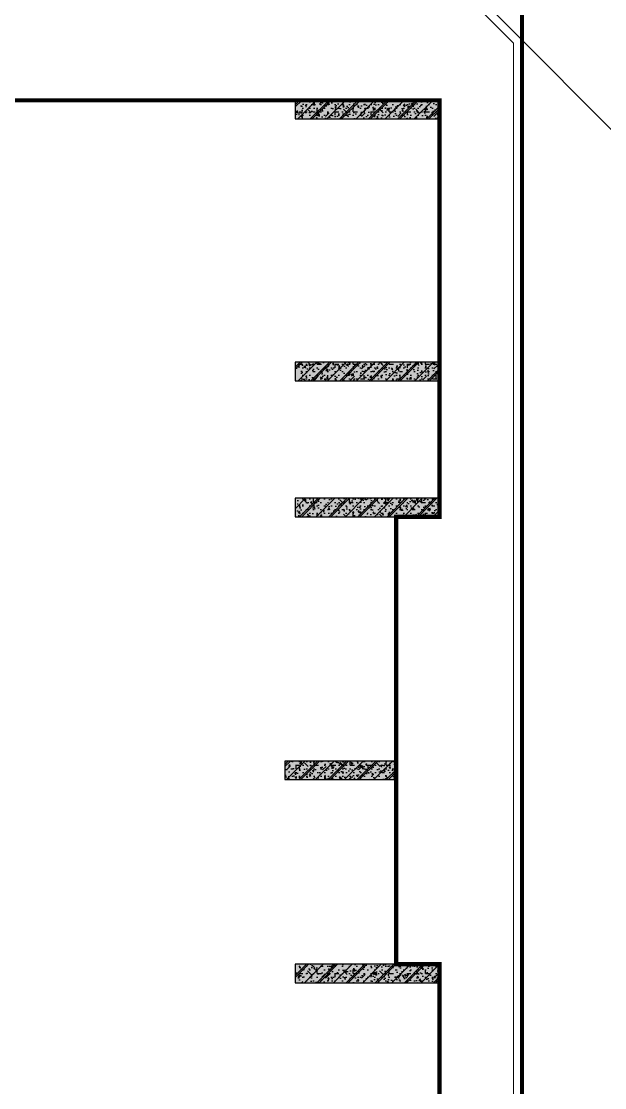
# Model space of a CAD drawing. Header units: millimetres. Extents: x 379264 to 1158416, y -283062 to 356890.
# Drawn here: x 685288 to 685571, y -28551 to -28034 of the extents above; entities that cross this region are included whole.
import ezdxf

# ---------------------------------------------------------------- set-up
doc = ezdxf.new("R2010")
doc.units = ezdxf.units.MM
doc.linetypes.add('keyplan TANG 1$0$MB_Luoi truc$1$HTT Center', pattern=[13, 10, -1, 1, -1])
doc.linetypes.add('keyplan TANG 1$0$Ranh dat$0$HTT Hidden 21', pattern=[3, 2, -1])
for name, color, linetype in [('11PM. DIM', 2, 'Continuous'), ('BLOCK A - CHI TIET THANG 1$0$DnW', 20, 'Continuous'), ('keyplan TANG 1$0$MB_Cot tang 1$0$Concrete Hatch', 250, 'Continuous'), ('keyplan TANG 1$0$MB_Cot tang 1$0$Concrete Line', 250, 'Continuous'), ('keyplan TANG 1$0$MB_Cot tang 1$0$Concrete Solid', 250, 'Continuous')]:
    doc.layers.add(name, color=color, linetype=linetype)
for name, color, linetype, lineweight in [('keyplan TANG 1$0$MB_Luoi truc$1$Luoi Truc', 250, 'keyplan TANG 1$0$MB_Luoi truc$1$HTT Center', 9), ('keyplan TANG 1$0$Net thay Tuong', 250, 'Continuous', 20), ('keyplan TANG 1$0$Ranh dat$0$CGXD', 250, 'keyplan TANG 1$0$Ranh dat$0$HTT Hidden 21', 40)]:
    doc.layers.add(name, color=color, linetype=linetype, lineweight=lineweight)

# ---------------------------------------------------------------- blocks, each defined once
blk = doc.blocks.new('*U1391')
at = {"layer": 'keyplan TANG 1$0$MB_Cot tang 1$0$Concrete Hatch'}
h = blk.add_hatch(dxfattribs=at)
h.set_pattern_fill('CONCRETE', color=256, scale=50, style=0, pattern_type=2)
h.set_pattern_definition([(45, (1050, -199.9999999999998), (-176.7766952966369, 176.7766952966369), []), (45, (1050, -149.9999999999998), (-353.5533905932737, 353.5533905932738), []), (49.99999999999999, (1050, -199.9999999999998), (358.6300913003767, -31.37606749129755), [37.5, -412.5]), (355, (1050, -199.9999999999998), (-69.3756668065, 376.0960668500059), [30, -330]), (100.4514, (1079.88584, -202.6146699999998), (289.2546908570108, 344.7197710304768), [31.870095, -350.571056]), (46.18420000000001, (1050, -99.99999999999983), (533.6205243128222, -82.75950716450905), [56.25, -618.75]), (96.6356, (1094.4683725, -106.8966534999998), (467.3313527743517, 487.0589354502209), [47.805144, -525.8565]), (351.1842, (1050, -99.99999999999983), (467.3309725668136, 487.0593004626623), [45, -495]), (21, (1100, -124.9999999999998), (298.4535260592309, -201.3094453326694), [37.5, -412.5]), (326.0000000000001, (1100, -124.9999999999998), (121.6576659607909, 362.5750225234265), [30, -330]), (71.4514, (1124.8711165, -141.7758029999998), (420.111314290745, 161.2652483549762), [31.870095, -350.571056]), (37.50000000000001, (1050, -199.9999999999998), (6.079927658645334, 166.4469269156558), [0, -326, 0, -335, 0, -331.25]), (7.499999999999999, (1050, -199.9999999999998), (131.5347687210743, 197.2058559411801), [0, -191, 0, -318.5, 0, -126.25]), (327.5, (938.5, -199.9999999999998), (266.9112180862045, -11.2774358671899), [0, -125, 0, -390, 0, -517.5]), (317.5, (888.5, -199.9999999999998), (291.5930846711931, 50.05249116615882), [0, -162.5, 0, -259, 0, -367.5]), (0, (1225, -24.99999999999983), (0, 875), [87.5, -787.5]), (0, (1487.5, 150.0000000000002), (0, 875), [87.5, -787.5]), (0, (1312.5, 500.0000000000002), (0, 875), [87.5, -350, 87.5, -350]), (90, (1225, -24.99999999999983), (-875, 5.35782974626967e-14), [87.5, -787.5]), (90, (1312.5, 500.0000000000002), (-875, 5.35782974626967e-14), [87.5, -787.5]), (90, (1575, 150.0000000000002), (-875, 5.35782974626967e-14), [87.5, -787.5]), (90, (1750, 412.5000000000002), (-875, 5.35782974626967e-14), [87.5, -787.5]), (135, (1312.5, -24.99999999999983), (-875.016357447105, 8.881784197001252e-14), [123.76, -1113.7]), (135, (1400, 500.0000000000002), (-875.016357447105, 8.881784197001252e-14), [123.76, -1113.7]), (45, (1487.5, 150.0000000000002), (8.881784197001252e-14, 875.016357447105), [123.76, -247.485, 123.76, -742.455]), (0, (875, -199.9999999999998), (87.5, 87.5), [-175, 0])])
h.paths.add_polyline_path([(-1200, 150), (-1200, -299.9999999999998), (2300, -299.9999999999999), (2300, 150)])
at = {"layer": 'keyplan TANG 1$0$MB_Cot tang 1$0$Concrete Solid'}
blk.add_hatch(color=256, dxfattribs=at).paths.add_polyline_path([(-1200, 150), (-1200, -299.9999999999998), (2300, -299.9999999999999), (2300, 150)])
at = {"layer": 'keyplan TANG 1$0$MB_Cot tang 1$0$Concrete Line'}
blk.add_lwpolyline([(-1200, 150), (-1200, -299.9999999999998), (2300, -299.9999999999999), (2300, 150)], close=True, dxfattribs=at)
blk = doc.blocks.new('*U1399')
at = {"layer": 'keyplan TANG 1$0$MB_Cot tang 1$0$Concrete Hatch'}
h = blk.add_hatch(dxfattribs=at)
h.set_pattern_fill('CONCRETE', color=256, scale=50, style=0, pattern_type=2)
h.set_pattern_definition([(45, (1050, -399.9999999999998), (-176.7766952966369, 176.7766952966369), []), (45, (1050, -349.9999999999998), (-353.5533905932737, 353.5533905932738), []), (49.99999999999999, (1050, -399.9999999999998), (358.6300913003767, -31.37606749129755), [37.5, -412.5]), (355, (1050, -399.9999999999998), (-69.3756668065, 376.0960668500059), [30, -330]), (100.4514, (1079.88584, -402.6146699999998), (289.2546908570108, 344.7197710304768), [31.870095, -350.571056]), (46.18420000000001, (1050, -299.9999999999998), (533.6205243128222, -82.75950716450905), [56.25, -618.75]), (96.6356, (1094.4683725, -306.8966534999998), (467.3313527743517, 487.0589354502209), [47.805144, -525.8565]), (351.1842, (1050, -299.9999999999998), (467.3309725668136, 487.0593004626623), [45, -495]), (21, (1100, -324.9999999999998), (298.4535260592309, -201.3094453326694), [37.5, -412.5]), (326.0000000000001, (1100, -324.9999999999998), (121.6576659607909, 362.5750225234265), [30, -330]), (71.4514, (1124.8711165, -341.7758029999998), (420.111314290745, 161.2652483549762), [31.870095, -350.571056]), (37.50000000000001, (1050, -399.9999999999998), (6.079927658645334, 166.4469269156558), [0, -326, 0, -335, 0, -331.25]), (7.499999999999999, (1050, -399.9999999999998), (131.5347687210743, 197.2058559411801), [0, -191, 0, -318.5, 0, -126.25]), (327.5, (938.5000000000002, -399.9999999999998), (266.9112180862045, -11.2774358671899), [0, -125, 0, -390, 0, -517.5]), (317.5, (888.5000000000002, -399.9999999999998), (291.5930846711931, 50.05249116615882), [0, -162.5, 0, -259, 0, -367.5]), (0, (1225, -224.9999999999998), (0, 875), [87.5, -787.5]), (0, (1487.5, -49.99999999999983), (0, 875), [87.5, -787.5]), (0, (1312.5, 300.0000000000002), (0, 875), [87.5, -350, 87.5, -350]), (90, (1225, -224.9999999999998), (-875, 5.35782974626967e-14), [87.5, -787.5]), (90, (1312.5, 300.0000000000002), (-875, 5.35782974626967e-14), [87.5, -787.5]), (90, (1575, -49.99999999999983), (-875, 5.35782974626967e-14), [87.5, -787.5]), (90, (1750, 212.5000000000002), (-875, 5.35782974626967e-14), [87.5, -787.5]), (135, (1312.5, -224.9999999999998), (-875.016357447105, 8.881784197001252e-14), [123.76, -1113.7]), (135, (1400, 300.0000000000002), (-875.016357447105, 8.881784197001252e-14), [123.76, -1113.7]), (45, (1487.5, -49.99999999999983), (8.881784197001252e-14, 875.016357447105), [123.76, -247.485, 123.76, -742.455]), (0, (875.0000000000002, -399.9999999999998), (87.5, 87.5), [-175, 0])])
h.paths.add_polyline_path([(-1200, 50.00000000058208), (-1200, -399.9999999999998), (2300, -399.9999999999999), (2300, 50.00000000058208)])
at = {"layer": 'keyplan TANG 1$0$MB_Cot tang 1$0$Concrete Solid'}
blk.add_hatch(color=256, dxfattribs=at).paths.add_polyline_path([(-1200, 50.00000000058208), (-1200, -399.9999999999998), (2300, -399.9999999999999), (2300, 50.00000000058208)])
at = {"layer": 'keyplan TANG 1$0$MB_Cot tang 1$0$Concrete Line'}
blk.add_lwpolyline([(-1200, 50.00000000058208), (-1200, -399.9999999999998), (2300, -399.9999999999999), (2300, 50.00000000058208)], close=True, dxfattribs=at)
blk = doc.blocks.new('*U1400')
at = {"layer": 'keyplan TANG 1$0$MB_Cot tang 1$0$Concrete Hatch'}
h = blk.add_hatch(dxfattribs=at)
h.set_pattern_fill('CONCRETE', color=256, scale=50, style=0, pattern_type=2)
h.set_pattern_definition([(45, (1850, -299.9999999998835), (-176.7766952966369, 176.7766952966369), []), (45, (1850, -249.9999999998835), (-353.5533905932737, 353.5533905932738), []), (49.99999999999999, (1850, -299.9999999998835), (358.6300913003767, -31.37606749129755), [37.5, -412.5]), (355, (1850, -299.9999999998835), (-69.3756668065, 376.0960668500059), [30, -330]), (100.4514, (1879.88584, -302.6146699998835), (289.2546908570108, 344.7197710304768), [31.870095, -350.571056]), (46.18420000000001, (1850, -199.9999999998835), (533.6205243128222, -82.75950716450905), [56.25, -618.75]), (96.6356, (1894.4683725, -206.8966534998835), (467.3313527743517, 487.0589354502209), [47.805144, -525.8565]), (351.1842, (1850, -199.9999999998835), (467.3309725668136, 487.0593004626623), [45, -495]), (21, (1900, -224.9999999998835), (298.4535260592309, -201.3094453326694), [37.5, -412.5]), (326.0000000000001, (1900, -224.9999999998835), (121.6576659607909, 362.5750225234265), [30, -330]), (71.4514, (1924.8711165, -241.7758029998835), (420.111314290745, 161.2652483549762), [31.870095, -350.571056]), (37.50000000000001, (1850, -299.9999999998835), (6.079927658645334, 166.4469269156558), [0, -326, 0, -335, 0, -331.25]), (7.499999999999999, (1850, -299.9999999998835), (131.5347687210743, 197.2058559411801), [0, -191, 0, -318.5, 0, -126.25]), (327.5, (1738.5, -299.9999999998835), (266.9112180862045, -11.2774358671899), [0, -125, 0, -390, 0, -517.5]), (317.5, (1688.5, -299.9999999998835), (291.5930846711931, 50.05249116615882), [0, -162.5, 0, -259, 0, -367.5]), (0, (2025, -124.9999999998835), (0, 875), [87.5, -787.5]), (0, (2287.5, 50.00000000011653), (0, 875), [87.5, -787.5]), (0, (2112.5, 400.0000000001165), (0, 875), [87.5, -350, 87.5, -350]), (90, (2025, -124.9999999998835), (-875, 5.35782974626967e-14), [87.5, -787.5]), (90, (2112.5, 400.0000000001165), (-875, 5.35782974626967e-14), [87.5, -787.5]), (90, (2375, 50.00000000011653), (-875, 5.35782974626967e-14), [87.5, -787.5]), (90, (2550, 312.5000000001165), (-875, 5.35782974626967e-14), [87.5, -787.5]), (135, (2112.5, -124.9999999998835), (-875.016357447105, 8.881784197001252e-14), [123.76, -1113.7]), (135, (2200, 400.0000000001165), (-875.016357447105, 8.881784197001252e-14), [123.76, -1113.7]), (45, (2287.5, 50.00000000011653), (8.881784197001252e-14, 875.016357447105), [123.76, -247.485, 123.76, -742.455]), (0, (1675, -299.9999999998835), (87.5, 87.5), [-175, 0])])
h.paths.add_polyline_path([(-400, 100.0000000001164), (-400, -349.9999999999999), (2300, -350), (2300, 100.0000000001164)])
at = {"layer": 'keyplan TANG 1$0$MB_Cot tang 1$0$Concrete Solid'}
blk.add_hatch(color=256, dxfattribs=at).paths.add_polyline_path([(-400, 100.0000000001164), (-400, -349.9999999999999), (2300, -350), (2300, 100.0000000001164)])
at = {"layer": 'keyplan TANG 1$0$MB_Cot tang 1$0$Concrete Line'}
blk.add_lwpolyline([(-400, 100.0000000001164), (-400, -349.9999999999999), (2300, -350), (2300, 100.0000000001164)], close=True, dxfattribs=at)
blk = doc.blocks.new('*U1395')
at = {"layer": 'keyplan TANG 1$0$MB_Cot tang 1$0$Concrete Hatch'}
h = blk.add_hatch(dxfattribs=at)
h.set_pattern_fill('CONCRETE', color=256, scale=50, style=0, pattern_type=2)
h.set_pattern_definition([(45, (1050, -99.99999999999986), (-176.7766952966369, 176.7766952966369), []), (45, (1050, -49.99999999999986), (-353.5533905932737, 353.5533905932738), []), (49.99999999999999, (1050, -99.99999999999986), (358.6300913003767, -31.37606749129755), [37.5, -412.5]), (355, (1050, -99.99999999999986), (-69.3756668065, 376.0960668500059), [30, -330]), (100.4514, (1079.88584, -102.6146699999998), (289.2546908570108, 344.7197710304768), [31.870095, -350.571056]), (46.18420000000001, (1050, 1.4210854715202e-13), (533.6205243128222, -82.75950716450905), [56.25, -618.75]), (96.6356, (1094.4683725, -6.896653499999871), (467.3313527743517, 487.0589354502209), [47.805144, -525.8565]), (351.1842, (1050, 1.4210854715202e-13), (467.3309725668136, 487.0593004626623), [45, -495]), (21, (1100, -24.99999999999986), (298.4535260592309, -201.3094453326694), [37.5, -412.5]), (326.0000000000001, (1100, -24.99999999999986), (121.6576659607909, 362.5750225234265), [30, -330]), (71.4514, (1124.8711165, -41.77580299999985), (420.111314290745, 161.2652483549762), [31.870095, -350.571056]), (37.50000000000001, (1050, -99.99999999999986), (6.079927658645334, 166.4469269156558), [0, -326, 0, -335, 0, -331.25]), (7.499999999999999, (1050, -99.99999999999986), (131.5347687210743, 197.2058559411801), [0, -191, 0, -318.5, 0, -126.25]), (327.5, (938.5000000000002, -99.99999999999986), (266.9112180862045, -11.2774358671899), [0, -125, 0, -390, 0, -517.5]), (317.5, (888.5000000000002, -99.99999999999986), (291.5930846711931, 50.05249116615882), [0, -162.5, 0, -259, 0, -367.5]), (0, (1225, 75.00000000000014), (0, 875), [87.5, -787.5]), (0, (1487.5, 250.0000000000001), (0, 875), [87.5, -787.5]), (0, (1312.5, 600.0000000000001), (0, 875), [87.5, -350, 87.5, -350]), (90, (1225, 75.00000000000014), (-875, 5.35782974626967e-14), [87.5, -787.5]), (90, (1312.5, 600.0000000000001), (-875, 5.35782974626967e-14), [87.5, -787.5]), (90, (1575, 250.0000000000001), (-875, 5.35782974626967e-14), [87.5, -787.5]), (90, (1750, 512.5000000000001), (-875, 5.35782974626967e-14), [87.5, -787.5]), (135, (1312.5, 75.00000000000014), (-875.016357447105, 8.881784197001252e-14), [123.76, -1113.7]), (135, (1400, 600.0000000000001), (-875.016357447105, 8.881784197001252e-14), [123.76, -1113.7]), (45, (1487.5, 250.0000000000001), (8.881784197001252e-14, 875.016357447105), [123.76, -247.485, 123.76, -742.455]), (0, (875.0000000000002, -99.99999999999986), (87.5, 87.5), [-175, 0])])
h.paths.add_polyline_path([(-1200, 200), (-1200, -249.9999999999999), (2300, -250), (2300, 200)])
at = {"layer": 'keyplan TANG 1$0$MB_Cot tang 1$0$Concrete Solid'}
blk.add_hatch(color=256, dxfattribs=at).paths.add_polyline_path([(-1200, 200), (-1200, -249.9999999999999), (2300, -250), (2300, 200)])
at = {"layer": 'keyplan TANG 1$0$MB_Cot tang 1$0$Concrete Line'}
blk.add_lwpolyline([(-1200, 200), (-1200, -249.9999999999999), (2300, -250), (2300, 200)], close=True, dxfattribs=at)
blk = doc.blocks.new('keyplan TANG 1')
at = {"color": 7, "const_width": 100}
blk.add_lwpolyline([(99550.0000005932, 21399.99999947521), (99550.00000059321, 27899.99999933054), (98498.4546182132, 27900.00001225973), (98498.4546182132, 38749.99999999942), (99550.00000011947, 38749.99999999993), (99550.00000011947, 48850.00000019518), (89100.00000011946, 48849.99999999988), (89100.00000011985, 42099.99999420292), (87300.00000000006, 42100.00000024412), (87301.5453854207, 48849.99999999965), (76850.00000000026, 48849.99999999965), (76849.99999952383, 32449.99999999942), (82399.99999952383, 32449.99999999942), (82400.0000000005, 29449.99999999983), (79199.99960383272, 29449.99999999983), (79199.99960383272, 23149.99999999941)], dxfattribs=at)
at = {"layer": 'keyplan TANG 1$0$MB_Luoi truc$1$Luoi Truc'}
blk.add_line((101550.0000001195, -11999.99999987916), (101550.0000001195, 163996.8385842984), dxfattribs=at)
at = {"layer": 'keyplan TANG 1$0$Net thay Tuong'}
blk.add_line((101550.0000001195, 50315.80818002566), (101550.0000001195, -1999.999137968523), dxfattribs=at)
for points in [[(101550.8408655398, 50314.96419743157), (99553.15355462895, 52320.05713868642), (99551.74799934996, 70886.03071180778), (101551.2037920681, 72894.66680208582)], [(101350.0000001195, -1799.999142951099), (101350.0000001195, 50233.18213957513), (99353.15980981669, 52237.42481985956), (99352.73490429576, 57849.99999999988), (98364.4302535425, 57850.21248321631)], [(39327.31659284432, 27420.93541650497), (31332.94558347393, 19426.60177489225), (31333.15132069588, -12000), (107549.8392693331, -11999.99999988079), (107550.7486715703, 44292.81412201957), (101550.8408655398, 50314.96419743157)]]:
    blk.add_lwpolyline(points, dxfattribs=at)
at = {"layer": 'keyplan TANG 1$0$Ranh dat$0$CGXD', "ltscale": 0.1, "const_width": 99.99999999999987}
blk.add_lwpolyline([(-120672.6085753441, -1999.999999165535), (101549.9999992847, -1999.999999403954), (101552.6037964821, 159996.8385541439), (-8354.52076458931, 159998.1233597398), (-8358.646733760834, 83058.68978583813)], dxfattribs=at)
at = {"layer": 'keyplan TANG 1$0$MB_Cot tang 1$0$Concrete Line'}
for name, p in [('*U1391', (97249.99999999953, 48700.00000000012)), ('*U1391', (97249.99999999953, 42349.99999999942)), ('*U1399', (97249.99999999953, 39149.99999999942)), ('*U1400', (96200.00000304123, 32724.9999992238)), ('*U1395', (97249.99999999953, 27699.99999999942))]:
    blk.add_blockref(name, p, dxfattribs=at)
blk = doc.blocks.new('A$C0EEF145F')
at = {"layer": 'BLOCK A - CHI TIET THANG 1$0$DnW', "xscale": 0.02, "yscale": 0.02, "zscale": 0.02}
blk.add_blockref('keyplan TANG 1', (-2616.74372519902, 442.6817863994293), dxfattribs=at)

msp = doc.modelspace()

# ---------------------------------------------------------------- block references
at = {"layer": '11PM. DIM'}
msp.add_blockref('A$C0EEF145F', (686116.3304818884, -29491.66784151308), dxfattribs=at)

doc.saveas('drawing.dxf')
